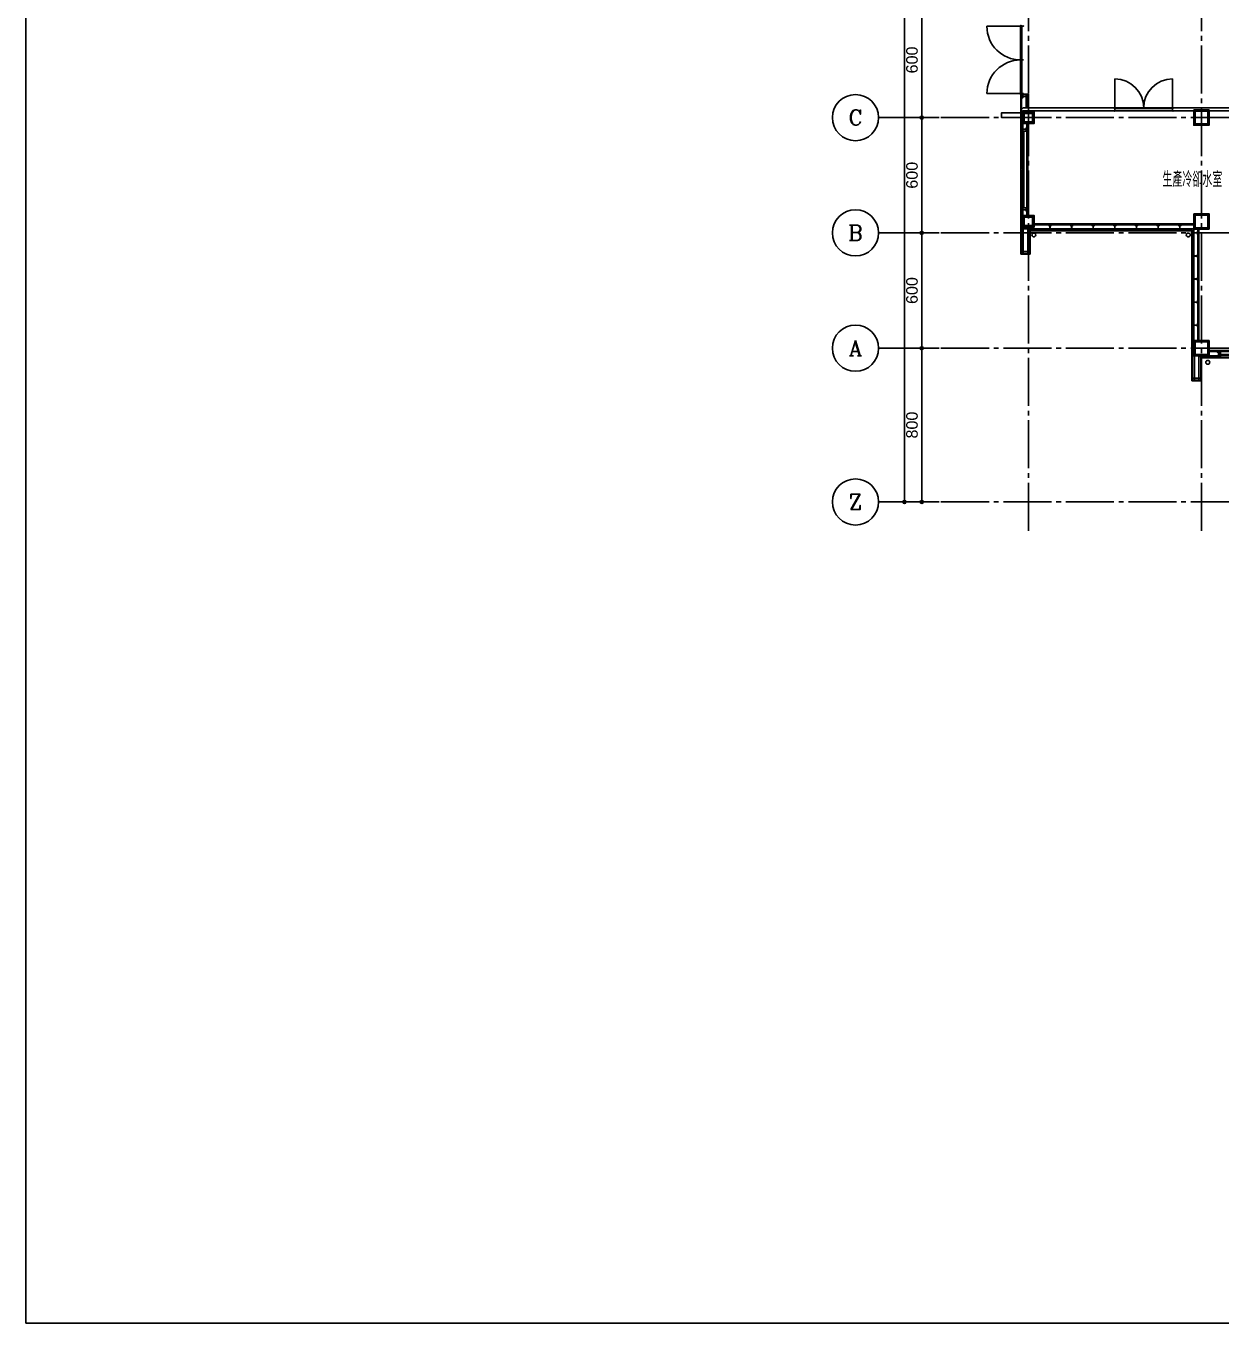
# Model space of a CAD drawing. Header units: millimetres. Extents: x -48783 to 30095, y 6477 to 24477.
# Drawn here: x -5216 to 1002, y 6477 to 13227 of the extents above; entities that cross this region are included whole.
import ezdxf
from ezdxf.enums import TextEntityAlignment as Align

# ---------------------------------------------------------------- set-up
doc = ezdxf.new("R2010")
doc.units = ezdxf.units.MM
doc.header["$LTSCALE"] = 100
doc.linetypes.add('X-N-FAB-L20$0$COL-CEN-LIN', pattern=[3.25, 2.5, -0.25, 0.25, -0.25])
for name, color, linetype in [('0-XREF', 7, 'Continuous'), ('X-N-FAB-L20$0$0-MC', 8, 'Continuous'), ('X-N-FAB-L20$0$0-NC', 8, 'Continuous'), ('X-N-FAB-L20$0$08', 8, 'Continuous'), ('X-N-FAB-L20$0$BLOCK', 8, 'Continuous'), ('X-N-FAB-L20$0$CCL', 8, 'X-N-FAB-L20$0$COL-CEN-LIN'), ('X-N-FAB-L20$0$COL', 8, 'Continuous'), ('X-N-FAB-L20$0$COL-S', 8, 'Continuous')]:
    doc.layers.add(name, color=color, linetype=linetype)
doc.layers.add('X-N-FAB-L20$0$A-BLOCK', color=8, linetype='Continuous', plot=False)
doc.layers.add('X-N-FAB-L20$0$DIM', color=8, linetype='Continuous', plot=False)
doc.styles.add('X-N-FAB-L20$0$COL-NUM', font='romanc')
doc.styles.add('X-N-FAB-L20$0$DimStyUse', font='romans.shx', dxfattribs={"width": 0.7})
doc.styles.add('X-N-FAB-L20$0$Gen-Text', font='arial.ttf', dxfattribs={"height": 2.5})
doc.styles.add('X-N-FAB-L20$0$JEH', font='SIMPLEX.shx', dxfattribs={"bigfont": 'genie.shx'})
doc.dimstyles.new('X-N-FAB-L20$0$CIRL', dxfattribs={"dimtxt": 30, "dimasz": 8, "dimexe": 8, "dimexo": 0, "dimgap": 5, "dimtad": 1, "dimdsep": 46, "dimtxsty": 'X-N-FAB-L20$0$DimStyUse', "dimblk": 'X-N-FAB-L20$0$_Origin', "dimcen": 10, "dimdle": 8, "dimclrt": 2, "dimazin": 0, "dimtfac": 1, "dimtix": 1, "dimtmove": 2, "dimatfit": 3, "dimfxl": 10, "dimtolj": 1, "dimarcsym": 0})

# ---------------------------------------------------------------- blocks, each defined once
blk = doc.blocks.new('X-N-FAB-L20$0$cn-y')
at = {"layer": 'X-N-FAB-L20$0$0-MC'}
blk.add_circle((-50, 0), 50, dxfattribs=at)
at = {"layer": 'X-N-FAB-L20$0$0-NC', "style": 'X-N-FAB-L20$0$COL-NUM'}
blk.add_attdef('GRID-Y', text='', height=50, dxfattribs=at).set_placement((-50, 0), align=Align.MIDDLE_CENTER)
blk = doc.blocks.new('X-N-FAB-L20$0$_Origin')
at = {"color": 0, "linetype": 'ByBlock', "lineweight": -2}
blk.add_line((0, 0), (-1, 0), dxfattribs=at)
blk.add_circle((0, 0), 0.5, dxfattribs=at)
blk = doc.blocks.new('*D118')
at = {"layer": 'DefPoints', "color": 0, "transparency": 16777216}
for p in [(375, 8800), (465, 8800), (465, 150)]:
    blk.add_point(p, dxfattribs=at)
at = {"layer": 'X-N-FAB-L20$0$DIM', "color": 0, "lineweight": -2, "transparency": 16777216}
for p, q in [((465, 8800), (355, 8800)), ((375, 166), (375, 8784)), ((465, 150), (355, 150))]:
    blk.add_line(p, q, dxfattribs=at)
at = {"layer": 'X-N-FAB-L20$0$DIM', "color": 0, "lineweight": -2, "transparency": 16777216, "xscale": 16, "yscale": 16, "zscale": 16}
for p, rotation in [((375, 8800), 90), ((375, 150), 270)]:
    blk.add_blockref('X-N-FAB-L20$0$_Origin', p, dxfattribs=dict(at, rotation=rotation))
at = {"layer": 'X-N-FAB-L20$0$DIM', "color": 2, "transparency": 16777216, "insert": (324.4, 4475), "char_height": 2.5, "attachment_point": 5, "rotation": 90, "style": 'X-N-FAB-L20$0$Gen-Text'}
blk.add_mtext('\\A1;{\\H24x;8650}', dxfattribs=at)
blk = doc.blocks.new('*D119')
at = {"layer": 'DefPoints', "color": 0, "transparency": 16777216}
for p in [(465, 950), (555, 950), (555, 150)]:
    blk.add_point(p, dxfattribs=at)
at = {"layer": 'X-N-FAB-L20$0$DIM', "color": 0, "lineweight": -2, "transparency": 16777216}
for p, q in [((555, 950), (445, 950)), ((465, 166), (465, 934)), ((555, 150), (445, 150))]:
    blk.add_line(p, q, dxfattribs=at)
at = {"layer": 'X-N-FAB-L20$0$DIM', "color": 0, "lineweight": -2, "transparency": 16777216, "xscale": 16, "yscale": 16, "zscale": 16}
for p, rotation in [((465, 950), 90), ((465, 150), 270)]:
    blk.add_blockref('X-N-FAB-L20$0$_Origin', p, dxfattribs=dict(at, rotation=rotation))
at = {"layer": 'X-N-FAB-L20$0$DIM', "color": 2, "transparency": 16777216, "insert": (414.4, 550), "char_height": 2.5, "attachment_point": 5, "rotation": 90, "style": 'X-N-FAB-L20$0$Gen-Text'}
blk.add_mtext('\\A1;{\\H24x;800}', dxfattribs=at)
blk = doc.blocks.new('*D120')
at = {"layer": 'DefPoints', "color": 0, "transparency": 16777216}
for p in [(465, 1550), (555, 1550), (555, 950)]:
    blk.add_point(p, dxfattribs=at)
at = {"layer": 'X-N-FAB-L20$0$DIM', "color": 0, "lineweight": -2, "transparency": 16777216}
for p, q in [((555, 1550), (445, 1550)), ((465, 966), (465, 1534)), ((555, 950), (445, 950))]:
    blk.add_line(p, q, dxfattribs=at)
at = {"layer": 'X-N-FAB-L20$0$DIM', "color": 0, "lineweight": -2, "transparency": 16777216, "xscale": 16, "yscale": 16, "zscale": 16}
for p, rotation in [((465, 1550), 90), ((465, 950), 270)]:
    blk.add_blockref('X-N-FAB-L20$0$_Origin', p, dxfattribs=dict(at, rotation=rotation))
at = {"layer": 'X-N-FAB-L20$0$DIM', "color": 2, "transparency": 16777216, "insert": (414.4, 1250), "char_height": 2.5, "attachment_point": 5, "rotation": 90, "style": 'X-N-FAB-L20$0$Gen-Text'}
blk.add_mtext('\\A1;{\\H24x;600}', dxfattribs=at)
blk = doc.blocks.new('*D121')
at = {"layer": 'DefPoints', "color": 0, "transparency": 16777216}
for p in [(465, 2150), (555, 2150), (555, 1550)]:
    blk.add_point(p, dxfattribs=at)
at = {"layer": 'X-N-FAB-L20$0$DIM', "color": 0, "lineweight": -2, "transparency": 16777216}
for p, q in [((555, 2150), (445, 2150)), ((465, 1566), (465, 2134)), ((555, 1550), (445, 1550))]:
    blk.add_line(p, q, dxfattribs=at)
at = {"layer": 'X-N-FAB-L20$0$DIM', "color": 0, "lineweight": -2, "transparency": 16777216, "xscale": 16, "yscale": 16, "zscale": 16}
for p, rotation in [((465, 2150), 90), ((465, 1550), 270)]:
    blk.add_blockref('X-N-FAB-L20$0$_Origin', p, dxfattribs=dict(at, rotation=rotation))
at = {"layer": 'X-N-FAB-L20$0$DIM', "color": 2, "transparency": 16777216, "insert": (414.4, 1850), "char_height": 2.5, "attachment_point": 5, "rotation": 90, "style": 'X-N-FAB-L20$0$Gen-Text'}
blk.add_mtext('\\A1;{\\H24x;600}', dxfattribs=at)
blk = doc.blocks.new('*D122')
at = {"layer": 'DefPoints', "color": 0, "transparency": 16777216}
for p in [(465, 2750), (555, 2750), (555, 2150)]:
    blk.add_point(p, dxfattribs=at)
at = {"layer": 'X-N-FAB-L20$0$DIM', "color": 0, "lineweight": -2, "transparency": 16777216}
for p, q in [((555, 2750), (445, 2750)), ((465, 2166), (465, 2734)), ((555, 2150), (445, 2150))]:
    blk.add_line(p, q, dxfattribs=at)
at = {"layer": 'X-N-FAB-L20$0$DIM', "color": 0, "lineweight": -2, "transparency": 16777216, "xscale": 16, "yscale": 16, "zscale": 16}
for p, rotation in [((465, 2750), 90), ((465, 2150), 270)]:
    blk.add_blockref('X-N-FAB-L20$0$_Origin', p, dxfattribs=dict(at, rotation=rotation))
at = {"layer": 'X-N-FAB-L20$0$DIM', "color": 2, "transparency": 16777216, "insert": (414.4, 2450), "char_height": 2.5, "attachment_point": 5, "rotation": 90, "style": 'X-N-FAB-L20$0$Gen-Text'}
blk.add_mtext('\\A1;{\\H24x;600}', dxfattribs=at)
blk = doc.blocks.new('X-N-FAB-L20$0$A$C3a14f8e9')
at = {"layer": 'X-N-FAB-L20$0$COL'}
blk.add_lwpolyline([(0, 80), (80, 80), (80, 0), (0, 0)], close=True, dxfattribs=at)
at = {"layer": 'X-N-FAB-L20$0$COL-S'}
for points in [[(5, 75), (75, 75), (75, 5), (5, 5)], [(7, 73), (73, 73), (73, 7), (7, 7)]]:
    blk.add_lwpolyline(points, close=True, dxfattribs=at)
blk = doc.blocks.new('X-N-FAB-L20$0$A$C028b1125')
at = {"layer": 'X-N-FAB-L20$0$COL'}
blk.add_lwpolyline([(0, 60), (60, 60), (60, 0), (0, 0)], close=True, dxfattribs=at)
at = {"layer": 'X-N-FAB-L20$0$COL-S'}
for points in [[(5, 5), (5, 55), (55, 55), (55, 5)], [(8, 8), (8, 52), (52, 52), (52, 8)]]:
    blk.add_lwpolyline(points, close=True, dxfattribs=at)
blk = doc.blocks.new('X-N-FAB-L20$0$A$C1d07c4d4')
for centre in [(745.7, 1514.5), (1549.2, 1514.5), (1650.7, 851.4)]:
    blk.add_circle(centre, 10)
at = {"layer": 'X-N-FAB-L20$0$08'}
for p, q in [((501.4, 2600), (676.4, 2600)), ((662.4, 2425), (692.4, 2425)), ((1167.4, 2326), (1167.4, 2176)), ((1467.4, 2326), (1467.4, 2176)), ((501.4, 2250), (676.4, 2250)), ((677.4, 2055), (677.4, 2245.5)), ((680.9, 2055), (680.9, 2245.5)), ((688.4, 2247.5), (717.4, 2247.5)), ((688.4, 2245.3), (715.2, 2245.3)), ((688.4, 2235.3), (705.2, 2235.3)), ((705.2, 2175), (705.2, 2235.3)), ((715.2, 2175), (715.2, 2245.3)), ((717.4, 2175), (717.4, 2247.5)), ((967.4, 2175), (688.4, 2175)), ((688.4, 2160), (1163.4, 2160)), ((967.4, 2175), (1163.4, 2175)), ((1471.4, 2175), (1919.9, 2175)), ((1471.4, 2160), (1567.4, 2160)), ((709.9, 2055), (709.9, 2095)), ((714.9, 2055), (714.9, 2095)), ((677.4, 1655), (677.4, 2055)), ((709.9, 2055), (677.4, 2055)), ((694.4, 2055), (677.4, 2055)), ((694.4, 2050), (677.4, 2050)), ((685.9, 2050), (685.9, 1860)), ((694.4, 2055), (694.4, 1655)), ((709.9, 1655), (709.9, 2055)), ((709.9, 2055), (714.9, 2055)), ((714.9, 1655), (714.9, 2055)), ((677.4, 1860), (694.4, 1860)), ((677.4, 1850), (694.4, 1850)), ((685.9, 1850), (685.9, 1660)), ((677.4, 1660), (694.4, 1660)), ((677.4, 1655), (694.4, 1655)), ((709.9, 1655), (677.4, 1655)), ((677.4, 1415), (677.4, 1655)), ((680.9, 1418.5), (680.9, 1655)), ((688.4, 1546), (688.4, 1655)), ((709.9, 1655), (714.9, 1655)), ((709.9, 1655), (709.9, 1615)), ((714.9, 1655), (714.9, 1615)), ((747.4, 1572.5), (1577.4, 1572.5)), ((747.4, 1567.5), (1577.4, 1567.5)), ((1578.4, 1546), (688.4, 1546)), ((690.9, 1418.5), (690.9, 1546)), ((713.9, 1418.5), (713.9, 1546)), ((1570.9, 1538.5), (723.9, 1538.5)), ((723.9, 1418.5), (723.9, 1538.5)), ((1567.4, 1535), (727.4, 1535)), ((727.4, 1535), (727.4, 1415)), ((727.4, 1415), (727.4, 1535)), ((1567.4, 1535), (788.3, 1535)), ((1567.4, 755), (1567.4, 1535)), ((1570.9, 758.5), (1570.9, 1538.5)), ((1599.9, 965), (1599.9, 1545)), ((1604.9, 965), (1604.9, 1545)), ((723.9, 1428.5), (680.9, 1428.5)), ((680.9, 1418.5), (723.9, 1418.5)), ((677.4, 1415), (727.4, 1415)), ((1580.9, 758.5), (1580.9, 885)), ((1603.9, 758.5), (1603.9, 885)), ((1613.9, 758.5), (1613.9, 878.5)), ((1717.4, 912.5), (1657.4, 912.5)), ((1657.4, 907.5), (1717.4, 907.5)), ((1717.4, 912.5), (2417.4, 912.5)), ((1717.4, 907.5), (1717.4, 912.5)), ((1717.4, 907.5), (1717.4, 875)), ((1717.4, 907.5), (2417.4, 907.5)), ((1717.4, 892), (2417.4, 892)), ((1717.4, 875), (1717.4, 892)), ((1717.4, 875), (1617.4, 875)), ((1617.4, 755), (1617.4, 875)), ((2417.4, 875), (1717.4, 875)), ((1617.4, 755), (1567.4, 755)), ((1613.9, 768.5), (1570.9, 768.5)), ((1613.9, 758.5), (1570.9, 758.5))]:
    blk.add_line(p, q, dxfattribs=at)
for points in [[(678.9, 2604.5), (676.4, 2604.5), (676.4, 2602), (682.9, 2602), (682.9, 2600), (691.4, 2600), (691.4, 2602.5), (688.9, 2602.5)], [(678.9, 2245.5), (676.4, 2245.5), (676.4, 2248), (682.9, 2248), (682.9, 2250), (691.4, 2250), (691.4, 2247.5), (688.9, 2247.5)], [(678.9, 2245.5), (680.9, 2243.5), (680.9, 2245.5), (678.9, 2245.5), (678.9, 2243.5), (680.9, 2243.5)], [(684.9, 2163.5), (684.9, 2162.5), (680.9, 2162.5), (680.9, 2172.5), (684.9, 2172.5), (684.9, 2171.5)], [(1919.9, 2160), (747.4, 2160), (747.4, 2095), (688.4, 2095), (688.4, 1546), (1578.4, 1546), (1578.4, 886), (2467.4, 886), (2467.4, 960), (2567.4, 960)], [(714.2, 2179), (715.2, 2179), (715.2, 2175), (705.2, 2175), (705.2, 2179), (706.2, 2179)], [(1163.4, 2173.5), (1163.4, 2176), (1165.9, 2176), (1165.9, 2171.5), (1167.4, 2171.5), (1167.4, 2163.5), (1165.9, 2163.5), (1165.9, 2159), (1163.4, 2159), (1163.4, 2161.5)], [(1471.4, 2173.5), (1471.4, 2176), (1468.9, 2176), (1468.9, 2171.5), (1467.4, 2171.5), (1467.4, 2163.5), (1468.9, 2163.5), (1468.9, 2159), (1471.4, 2159), (1471.4, 2161.5)], [(677.2, 2121.2), (677.2, 2124.2), (678.8, 2124.2), (678.8, 2125.8), (677.2, 2125.8), (677.2, 2128.8)], [(677.2, 1581.2), (677.2, 1584.2), (678.8, 1584.2), (678.8, 1585.8), (677.2, 1585.8), (677.2, 1588.8)], [(1717.4, 886), (1578.4, 886), (1578.4, 1546)], [(1567.2, 921.2), (1567.2, 924.2), (1568.8, 924.2), (1568.8, 925.8), (1567.2, 925.8), (1567.2, 928.8)], [(1717.4, 878.5), (1613.9, 878.5)], [(1717.4, 875), (1617.4, 875)]]:
    blk.add_lwpolyline(points, dxfattribs=at)
for points in [[(676.4, 2601.5), (676.4, 2425), (682.4, 2425), (682.4, 2601.5)], [(676.4, 2248.5), (676.4, 2425), (682.4, 2425), (682.4, 2248.5)], [(685.9, 2230), (685.9, 2240), (680.9, 2240), (680.9, 2230)], [(682.4, 2240.6), (687.4, 2240.6), (687.4, 2235.6), (686.8, 2235.6), (686.8, 2240), (682.4, 2240)], [(682.4, 2229.4), (687.4, 2229.4), (687.4, 2234.4), (686.8, 2234.4), (686.8, 2230), (682.4, 2230)], [(687.4, 2227.5), (687.4, 2242.5), (688.3, 2242.5), (688.3, 2235.3), (706.5, 2235.3), (706.5, 2242.5), (707.4, 2242.5), (707.4, 2227.5), (706.5, 2227.5), (706.5, 2234.7), (688.3, 2234.7), (688.3, 2227.5)], [(1166.4, 2176), (1468.4, 2176), (1468.4, 2172), (1166.4, 2172)], [(1577.4, 2165), (1657.4, 2165), (1657.4, 2085), (1577.4, 2085)], [(1577.4, 2165), (1657.4, 2165), (1657.4, 2085), (1577.4, 2085)], [(1582.4, 2090), (1582.4, 2160), (1652.4, 2160), (1652.4, 2090)], [(677.4, 2150), (577.4, 2150), (577.4, 2125), (677.4, 2125)], [(677.4, 2124), (677.4, 2126), (680.9, 2126), (680.9, 2124)], [(685.9, 2120), (685.9, 2130), (680.9, 2130), (680.9, 2120)], [(685.9, 2122.5), (685.9, 2127.5), (690.9, 2127.5), (690.9, 2126.9), (686.5, 2126.9), (686.5, 2122.5)], [(687.4, 2155), (747.4, 2155), (747.4, 2095), (687.4, 2095)], [(687.4, 2127.5), (692.4, 2127.5), (692.4, 2132.5), (691.8, 2132.5), (691.8, 2128.1), (687.4, 2128.1)], [(692.4, 2100), (692.4, 2150), (742.4, 2150), (742.4, 2100)], [(695.4, 2103), (695.4, 2147), (739.4, 2147), (739.4, 2103)], [(1584.4, 2092), (1584.4, 2158), (1650.4, 2158), (1650.4, 2092)], [(685.9, 2060), (685.9, 2070), (680.9, 2070), (680.9, 2060)], [(682.4, 2070.6), (687.4, 2070.6), (687.4, 2065.6), (686.8, 2065.6), (686.8, 2070), (682.4, 2070)], [(682.4, 2059.4), (687.4, 2059.4), (687.4, 2064.4), (686.8, 2064.4), (686.8, 2060), (682.4, 2060)], [(687.4, 2057.5), (687.4, 2072.5), (688.3, 2072.5), (688.3, 2065.3), (706.5, 2065.3), (706.5, 2072.5), (707.4, 2072.5), (707.4, 2057.5), (706.5, 2057.5), (706.5, 2064.7), (688.3, 2064.7), (688.3, 2057.5)], [(685.9, 1650), (685.9, 1640), (680.9, 1640), (680.9, 1650)], [(682.4, 1650.6), (687.4, 1650.6), (687.4, 1645.6), (686.8, 1645.6), (686.8, 1650), (682.4, 1650)], [(682.4, 1639.4), (687.4, 1639.4), (687.4, 1644.4), (686.8, 1644.4), (686.8, 1640), (682.4, 1640)], [(687.4, 1652.5), (687.4, 1637.5), (688.3, 1637.5), (688.3, 1644.7), (706.5, 1644.7), (706.5, 1637.5), (707.4, 1637.5), (707.4, 1652.5), (706.5, 1652.5), (706.5, 1645.3), (688.3, 1645.3), (688.3, 1652.5)], [(677.4, 1584), (677.4, 1586), (680.9, 1586), (680.9, 1584)], [(685.9, 1580), (685.9, 1590), (680.9, 1590), (680.9, 1580)], [(685.9, 1582.5), (685.9, 1587.5), (690.9, 1587.5), (690.9, 1586.9), (686.5, 1586.9), (686.5, 1582.5)], [(687.4, 1587.5), (692.4, 1587.5), (692.4, 1592.5), (691.8, 1592.5), (691.8, 1588.1), (687.4, 1588.1)], [(719.9, 1545), (734.9, 1545), (734.9, 1545.9), (727.7, 1545.9), (727.7, 1559.1), (734.9, 1559.1), (734.9, 1560), (719.9, 1560), (719.9, 1559.1), (727.1, 1559.1), (727.1, 1545.9), (719.9, 1545.9)], [(822.4, 1545), (837.4, 1545), (837.4, 1545.9), (830.2, 1545.9), (830.2, 1564.1), (837.4, 1564.1), (837.4, 1565), (822.4, 1565), (822.4, 1564.1), (829.6, 1564.1), (829.6, 1545.9), (822.4, 1545.9)], [(934.9, 1545), (949.9, 1545), (949.9, 1545.9), (942.7, 1545.9), (942.7, 1564.1), (949.9, 1564.1), (949.9, 1565), (934.9, 1565), (934.9, 1564.1), (942.1, 1564.1), (942.1, 1545.9), (934.9, 1545.9)], [(1047.4, 1545), (1062.4, 1545), (1062.4, 1545.9), (1055.2, 1545.9), (1055.2, 1564.1), (1062.4, 1564.1), (1062.4, 1565), (1047.4, 1565), (1047.4, 1564.1), (1054.6, 1564.1), (1054.6, 1545.9), (1047.4, 1545.9)], [(1159.9, 1545), (1174.9, 1545), (1174.9, 1545.9), (1167.7, 1545.9), (1167.7, 1564.1), (1174.9, 1564.1), (1174.9, 1565), (1159.9, 1565), (1159.9, 1564.1), (1167.1, 1564.1), (1167.1, 1545.9), (1159.9, 1545.9)], [(1272.4, 1545), (1287.4, 1545), (1287.4, 1545.9), (1280.2, 1545.9), (1280.2, 1564.1), (1287.4, 1564.1), (1287.4, 1565), (1272.4, 1565), (1272.4, 1564.1), (1279.6, 1564.1), (1279.6, 1545.9), (1272.4, 1545.9)], [(1384.9, 1545), (1399.9, 1545), (1399.9, 1545.9), (1392.7, 1545.9), (1392.7, 1564.1), (1399.9, 1564.1), (1399.9, 1565), (1384.9, 1565), (1384.9, 1564.1), (1392.1, 1564.1), (1392.1, 1545.9), (1384.9, 1545.9)], [(1497.4, 1545), (1512.4, 1545), (1512.4, 1545.9), (1505.2, 1545.9), (1505.2, 1564.1), (1512.4, 1564.1), (1512.4, 1565), (1497.4, 1565), (1497.4, 1564.1), (1504.6, 1564.1), (1504.6, 1545.9), (1497.4, 1545.9)], [(721.8, 1540), (721.8, 1545), (726.8, 1545), (726.8, 1544.4), (722.4, 1544.4), (722.4, 1540)], [(722.4, 1543.5), (732.4, 1543.5), (732.4, 1538.5), (722.4, 1538.5)], [(733, 1540), (733, 1545), (728, 1545), (728, 1544.4), (732.4, 1544.4), (732.4, 1540)], [(824.3, 1540), (824.3, 1545), (829.3, 1545), (829.3, 1544.4), (824.9, 1544.4), (824.9, 1540)], [(824.9, 1543.5), (834.9, 1543.5), (834.9, 1538.5), (824.9, 1538.5)], [(835.5, 1540), (835.5, 1545), (830.5, 1545), (830.5, 1544.4), (834.9, 1544.4), (834.9, 1540)], [(936.8, 1540), (936.8, 1545), (941.8, 1545), (941.8, 1544.4), (937.4, 1544.4), (937.4, 1540)], [(937.4, 1543.5), (947.4, 1543.5), (947.4, 1538.5), (937.4, 1538.5)], [(948, 1540), (948, 1545), (943, 1545), (943, 1544.4), (947.4, 1544.4), (947.4, 1540)], [(1049.3, 1540), (1049.3, 1545), (1054.3, 1545), (1054.3, 1544.4), (1049.9, 1544.4), (1049.9, 1540)], [(1049.9, 1543.5), (1059.9, 1543.5), (1059.9, 1538.5), (1049.9, 1538.5)], [(1060.5, 1540), (1060.5, 1545), (1055.5, 1545), (1055.5, 1544.4), (1059.9, 1544.4), (1059.9, 1540)], [(1161.8, 1540), (1161.8, 1545), (1166.8, 1545), (1166.8, 1544.4), (1162.4, 1544.4), (1162.4, 1540)], [(1162.4, 1543.5), (1172.4, 1543.5), (1172.4, 1538.5), (1162.4, 1538.5)], [(1173, 1540), (1173, 1545), (1168, 1545), (1168, 1544.4), (1172.4, 1544.4), (1172.4, 1540)], [(1274.3, 1540), (1274.3, 1545), (1279.3, 1545), (1279.3, 1544.4), (1274.9, 1544.4), (1274.9, 1540)], [(1274.9, 1543.5), (1284.9, 1543.5), (1284.9, 1538.5), (1274.9, 1538.5)], [(1285.5, 1540), (1285.5, 1545), (1280.5, 1545), (1280.5, 1544.4), (1284.9, 1544.4), (1284.9, 1540)], [(1386.8, 1540), (1386.8, 1545), (1391.8, 1545), (1391.8, 1544.4), (1387.4, 1544.4), (1387.4, 1540)], [(1387.4, 1543.5), (1397.4, 1543.5), (1397.4, 1538.5), (1387.4, 1538.5)], [(1398, 1540), (1398, 1545), (1393, 1545), (1393, 1544.4), (1397.4, 1544.4), (1397.4, 1540)], [(1499.3, 1540), (1499.3, 1545), (1504.3, 1545), (1504.3, 1544.4), (1499.9, 1544.4), (1499.9, 1540)], [(1499.9, 1543.5), (1509.9, 1543.5), (1509.9, 1538.5), (1499.9, 1538.5)], [(1510.5, 1540), (1510.5, 1545), (1505.5, 1545), (1505.5, 1544.4), (1509.9, 1544.4), (1509.9, 1540)], [(1575.9, 1520), (1575.9, 1530), (1570.9, 1530), (1570.9, 1520)], [(1572.4, 1530.6), (1577.4, 1530.6), (1577.4, 1525.6), (1576.8, 1525.6), (1576.8, 1530), (1572.4, 1530)], [(1572.4, 1519.4), (1577.4, 1519.4), (1577.4, 1524.4), (1576.8, 1524.4), (1576.8, 1520), (1572.4, 1520)], [(1577.4, 1517.5), (1577.4, 1532.5), (1578.3, 1532.5), (1578.3, 1525.3), (1596.5, 1525.3), (1596.5, 1532.5), (1597.4, 1532.5), (1597.4, 1517.5), (1596.5, 1517.5), (1596.5, 1524.7), (1578.3, 1524.7), (1578.3, 1517.5)], [(680.9, 1418.5), (690.9, 1418.5), (690.9, 1428.5), (680.9, 1428.5)], [(723.9, 1418.5), (713.9, 1418.5), (713.9, 1428.5), (723.9, 1428.5)], [(1575.9, 1400), (1575.9, 1410), (1570.9, 1410), (1570.9, 1400)], [(1572.4, 1410.6), (1577.4, 1410.6), (1577.4, 1405.6), (1576.8, 1405.6), (1576.8, 1410), (1572.4, 1410)], [(1572.4, 1399.4), (1577.4, 1399.4), (1577.4, 1404.4), (1576.8, 1404.4), (1576.8, 1400), (1572.4, 1400)], [(1577.4, 1397.5), (1577.4, 1412.5), (1578.3, 1412.5), (1578.3, 1405.3), (1596.5, 1405.3), (1596.5, 1412.5), (1597.4, 1412.5), (1597.4, 1397.5), (1596.5, 1397.5), (1596.5, 1404.7), (1578.3, 1404.7), (1578.3, 1397.5)], [(1575.9, 1280), (1575.9, 1290), (1570.9, 1290), (1570.9, 1280)], [(1572.4, 1290.6), (1577.4, 1290.6), (1577.4, 1285.6), (1576.8, 1285.6), (1576.8, 1290), (1572.4, 1290)], [(1572.4, 1279.4), (1577.4, 1279.4), (1577.4, 1284.4), (1576.8, 1284.4), (1576.8, 1280), (1572.4, 1280)], [(1577.4, 1277.5), (1577.4, 1292.5), (1578.3, 1292.5), (1578.3, 1285.3), (1596.5, 1285.3), (1596.5, 1292.5), (1597.4, 1292.5), (1597.4, 1277.5), (1596.5, 1277.5), (1596.5, 1284.7), (1578.3, 1284.7), (1578.3, 1277.5)], [(1575.9, 1160), (1575.9, 1170), (1570.9, 1170), (1570.9, 1160)], [(1572.4, 1170.6), (1577.4, 1170.6), (1577.4, 1165.6), (1576.8, 1165.6), (1576.8, 1170), (1572.4, 1170)], [(1572.4, 1159.4), (1577.4, 1159.4), (1577.4, 1164.4), (1576.8, 1164.4), (1576.8, 1160), (1572.4, 1160)], [(1577.4, 1157.5), (1577.4, 1172.5), (1578.3, 1172.5), (1578.3, 1165.3), (1596.5, 1165.3), (1596.5, 1172.5), (1597.4, 1172.5), (1597.4, 1157.5), (1596.5, 1157.5), (1596.5, 1164.7), (1578.3, 1164.7), (1578.3, 1157.5)], [(1575.9, 1040), (1575.9, 1050), (1570.9, 1050), (1570.9, 1040)], [(1572.4, 1050.6), (1577.4, 1050.6), (1577.4, 1045.6), (1576.8, 1045.6), (1576.8, 1050), (1572.4, 1050)], [(1572.4, 1039.4), (1577.4, 1039.4), (1577.4, 1044.4), (1576.8, 1044.4), (1576.8, 1040), (1572.4, 1040)], [(1577.4, 1037.5), (1577.4, 1052.5), (1578.3, 1052.5), (1578.3, 1045.3), (1596.5, 1045.3), (1596.5, 1052.5), (1597.4, 1052.5), (1597.4, 1037.5), (1596.5, 1037.5), (1596.5, 1044.7), (1578.3, 1044.7), (1578.3, 1037.5)], [(1567.4, 924), (1567.4, 926), (1570.9, 926), (1570.9, 924)], [(1575.9, 920), (1575.9, 930), (1570.9, 930), (1570.9, 920)], [(1575.9, 922.5), (1575.9, 927.5), (1580.9, 927.5), (1580.9, 926.9), (1576.5, 926.9), (1576.5, 922.5)], [(1577.4, 927.5), (1582.4, 927.5), (1582.4, 932.5), (1581.8, 932.5), (1581.8, 928.1), (1577.4, 928.1)], [(1612.4, 883.5), (1622.4, 883.5), (1622.4, 878.5), (1612.4, 878.5)], [(1614.9, 883.5), (1619.9, 883.5), (1619.9, 888.5), (1619.3, 888.5), (1619.3, 884.1), (1614.9, 884.1)], [(1619.9, 885), (1619.9, 890), (1624.9, 890), (1624.9, 889.4), (1620.5, 889.4), (1620.5, 885)], [(1714.9, 885), (1699.9, 885), (1699.9, 885.9), (1707.1, 885.9), (1707.1, 904.1), (1699.9, 904.1), (1699.9, 905), (1714.9, 905), (1714.9, 904.1), (1707.7, 904.1), (1707.7, 885.9), (1714.9, 885.9)], [(1701.8, 880), (1701.8, 885), (1706.8, 885), (1706.8, 884.4), (1702.4, 884.4), (1702.4, 880)], [(1712.4, 883.5), (1702.4, 883.5), (1702.4, 878.5), (1712.4, 878.5)], [(1713, 880), (1713, 885), (1708, 885), (1708, 884.4), (1712.4, 884.4), (1712.4, 880)], [(1570.9, 758.5), (1580.9, 758.5), (1580.9, 768.5), (1570.9, 768.5)], [(1613.9, 758.5), (1603.9, 758.5), (1603.9, 768.5), (1613.9, 768.5)]]:
    blk.add_lwpolyline(points, close=True, dxfattribs=at)
blk.add_lwpolyline([(677.4, 2245.5), (678.9, 2245.5), (678.9, 2243.5), (677.4, 2243.5, 0.294457)], format="xyb", close=True, dxfattribs=at)
for centre, radius, start, end in [((676.4, 2600), 175, 180, 270), ((676.4, 2250), 175, 90, 180), ((1167.4, 2176), 150, 0, 90), ((1467.4, 2176), 150, 90, 180)]:
    blk.add_arc(centre, radius, start, end, dxfattribs=at)
at = {"layer": 'X-N-FAB-L20$0$08', "style": 'X-N-FAB-L20$0$JEH', "width": 0.65}
blk.add_text('生產冷卻水室', height=80, dxfattribs=at).set_placement((1414.5, 1803.5), align=Align.MIDDLE_LEFT)
blk = doc.blocks.new('X-N-FAB-L20$0$A$C20c95bda')
at = {"layer": 'X-N-FAB-L20$0$CCL'}
for p, q in [((1020, 0), (1020, 9160)), ((1920, 0), (1920, 9160)), ((240, 2150), (28330, 2150)), ((240, 1550), (28330, 1550)), ((240, 950), (28330, 950)), ((240, 150), (28330, 150))]:
    blk.add_line(p, q, dxfattribs=at)
at = {"layer": 'X-N-FAB-L20$0$A-BLOCK'}
ref = blk.add_blockref('X-N-FAB-L20$0$cn-y', (240, 2150), dxfattribs=dict(at, xscale=2.399999999999997, yscale=2.399999999999997, zscale=2.399999999999997))
ref.add_attrib('GRID-Y', 'C', dxfattribs={"layer": 'X-N-FAB-L20$0$0-NC', "height": 80, "style": 'X-N-FAB-L20$0$COL-NUM'}).set_placement((120, 2150), align=Align.MIDDLE_CENTER)
ref = blk.add_blockref('X-N-FAB-L20$0$cn-y', (240, 1550), dxfattribs=dict(at, xscale=2.399999999999997, yscale=2.399999999999997, zscale=2.399999999999997))
ref.add_attrib('GRID-Y', 'B', dxfattribs={"layer": 'X-N-FAB-L20$0$0-NC', "height": 80, "style": 'X-N-FAB-L20$0$COL-NUM'}).set_placement((120, 1550), align=Align.MIDDLE_CENTER)
ref = blk.add_blockref('X-N-FAB-L20$0$cn-y', (240, 950), dxfattribs=dict(at, xscale=2.399999999999997, yscale=2.399999999999997, zscale=2.399999999999997))
ref.add_attrib('GRID-Y', 'A', dxfattribs={"layer": 'X-N-FAB-L20$0$0-NC', "height": 80, "style": 'X-N-FAB-L20$0$COL-NUM'}).set_placement((120, 950), align=Align.MIDDLE_CENTER)
ref = blk.add_blockref('X-N-FAB-L20$0$cn-y', (240, 150), dxfattribs=dict(at, xscale=2.399999999999997, yscale=2.399999999999997, zscale=2.399999999999997))
ref.add_attrib('GRID-Y', 'Z', dxfattribs={"layer": 'X-N-FAB-L20$0$0-NC', "height": 80, "style": 'X-N-FAB-L20$0$COL-NUM'}).set_placement((120, 150), align=Align.MIDDLE_CENTER)
at = {"layer": 'X-N-FAB-L20$0$COL'}
for name, p in [('X-N-FAB-L20$0$A$C028b1125', (990, 2120)), ('X-N-FAB-L20$0$A$C3a14f8e9', (1880, 2110)), ('X-N-FAB-L20$0$A$C028b1125', (990, 1580)), ('X-N-FAB-L20$0$A$C3a14f8e9', (1880, 1570)), ('X-N-FAB-L20$0$A$C3a14f8e9', (1880, 910))]:
    blk.add_blockref(name, p, dxfattribs=at)
at = {"layer": 'X-N-FAB-L20$0$DIM'}
for base, p1, p2, picture, middle in [((375, 8800), (465, 150), (465, 8800), '*D118', (324.366, 4475)), ((465, 2750), (555, 2150), (555, 2750), '*D122', (414.366, 2450)), ((465, 2150), (555, 1550), (555, 2150), '*D121', (414.366, 1850)), ((465, 1550), (555, 950), (555, 1550), '*D120', (414.366, 1250)), ((465, 950), (555, 150), (555, 950), '*D119', (414.366, 550))]:
    dim = blk.add_linear_dim(base=base, p1=p1, p2=p2, angle=90, text='{\\H24x;<>}', dimstyle='X-N-FAB-L20$0$CIRL', override={"dimtxt": 60, "dimasz": 16, "dimexe": 20, "dimgap": 20, "dimtxsty": 'X-N-FAB-L20$0$Gen-Text'}, dxfattribs=at)
    dim.commit()
    dim.dimension.update_dxf_attribs({"geometry": picture, "text_midpoint": middle})
blk = doc.blocks.new('X-N-FAB-L20')
at = {"layer": 'DefPoints'}
blk.add_lwpolyline([(-5216.5, 24477.2), (-5216.5, 6477.2), (29783.5, 6477.2), (29783.5, 24477.2)], close=True, dxfattribs=at)
blk.add_blockref('X-N-FAB-L20$0$A$C1d07c4d4', (-717.4, 10625))
at = {"layer": 'X-N-FAB-L20$0$BLOCK'}
blk.add_blockref('X-N-FAB-L20$0$A$C20c95bda', (-1020, 10600), dxfattribs=at)

msp = doc.modelspace()

# ---------------------------------------------------------------- block references
at = {"layer": '0-XREF'}
msp.add_blockref('X-N-FAB-L20', (0, 0), dxfattribs=at)

doc.saveas('drawing.dxf')
